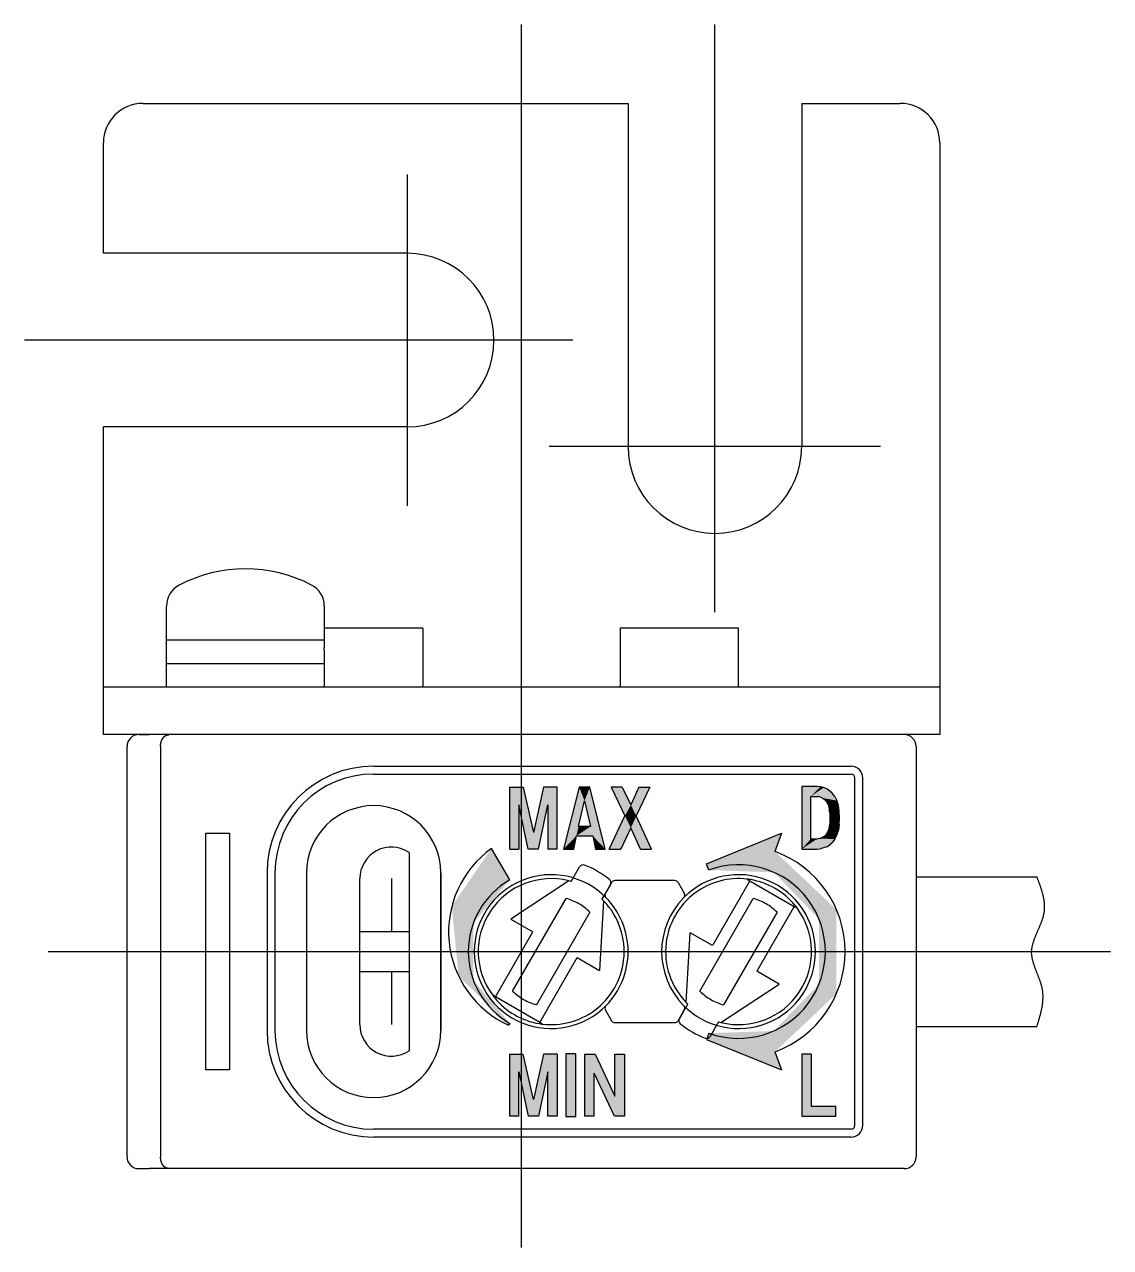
# Model space of a CAD drawing. Extents: x -19 to 102, y -28 to 519.
# Drawn here: x 74.76 to 102.29, y 67.6 to 98.6 of the extents above; entities that cross this region are included whole.
import ezdxf

# ---------------------------------------------------------------- set-up
doc = ezdxf.new("R2010")
doc.units = 0
doc.linetypes.add('CENTER', pattern=[50.8, 31.75, -6.35, 6.35, -6.35])
doc.layers.get('0').update_dxf_attribs({"linetype": 'CONTINUOUS'})
doc.layers.add('CENTER', color=1, linetype='CONTINUOUS')

# ---------------------------------------------------------------- blocks, each defined once
blk = doc.blocks.new('*U12')
at = {"color": 3, "linetype": 'CONTINUOUS'}
for points in [[(86.603, 77.716), (85.596, 76.25), (87.064, 76.919)], [(87.064, 76.919), (85.596, 76.25), (86.14, 75.818)], [(85.596, 76.25), (85.767, 74.48), (86.14, 75.818)], [(86.14, 75.818), (85.767, 74.48), (86.14, 74.382)], [(85.767, 74.48), (87.036, 73.234), (86.14, 74.382)], [(86.14, 74.382), (87.036, 73.234), (87.064, 73.281)]]:
    blk.add_solid(points, dxfattribs=at)
blk = doc.blocks.new('*U13')
at = {"color": 3, "linetype": 'CONTINUOUS', "extrusion": (0, 0, -1)}
for points in [[(-93.956, 78.1), (-93.787, 77.637), (-92.055, 77.323)], [(-93.787, 77.637), (-93.759, 77.11), (-92.055, 77.323)], [(-93.787, 77.637), (-95.343, 76.169), (-93.759, 77.11)], [(-92.055, 77.323), (-93.759, 77.11), (-92.111, 77.167)], [(-93.759, 77.11), (-95.343, 76.169), (-94.904, 75.924)], [(-95.343, 76.169), (-95.343, 74.031), (-94.904, 75.924)], [(-94.904, 75.924), (-95.343, 74.031), (-94.904, 74.276)], [(-94.904, 74.276), (-95.343, 74.031), (-93.759, 73.09)], [(-95.343, 74.031), (-93.787, 72.563), (-93.759, 73.09)], [(-92.111, 73.033), (-93.787, 72.563), (-92.055, 72.877)], [(-92.055, 72.877), (-93.787, 72.563), (-93.956, 72.1)], [(-93.759, 73.09), (-93.787, 72.563), (-92.111, 73.033)]]:
    blk.add_solid(points, dxfattribs=at)
blk = doc.blocks.new('*U14')
at = {"color": 3, "linetype": 'CONTINUOUS'}
for points in [[(94.7, 71.183), (94.7, 72.5), (94.464, 72.5)], [(94.464, 72.5), (94.464, 70.931), (94.7, 71.183)], [(95.332, 71.183), (94.464, 70.931), (95.332, 70.931)], [(94.464, 70.931), (95.332, 71.183), (94.7, 71.183)]]:
    blk.add_solid(points, dxfattribs=at)
blk = doc.blocks.new('*U15')
at = {"color": 3, "linetype": 'CONTINUOUS'}
for points in [[(94.938, 79.277), (94.852, 79.284), (94.464, 79.284)], [(94.464, 79.284), (94.692, 79.032), (94.938, 79.277)], [(94.464, 79.284), (94.464, 77.7), (94.692, 79.032)], [(94.938, 79.277), (94.692, 79.032), (95.02, 79.257)], [(95.02, 79.257), (94.692, 79.032), (95.098, 79.223)], [(95.098, 79.223), (94.692, 79.032), (95.171, 79.177)], [(95.171, 79.177), (94.692, 79.032), (95.24, 79.116)], [(95.24, 79.116), (94.692, 79.032), (95.306, 79.033)], [(94.692, 79.032), (94.464, 77.7), (94.692, 77.951)], [(95.306, 79.033), (94.692, 79.032), (94.844, 79.032)], [(95.306, 79.033), (94.844, 79.032), (94.893, 79.028)], [(95.306, 79.033), (94.893, 79.028), (95.357, 78.929)], [(94.893, 79.028), (94.939, 79.015), (95.357, 78.929)], [(94.939, 79.015), (94.985, 78.994), (95.357, 78.929)], [(94.985, 78.994), (95.03, 78.964), (95.357, 78.929)], [(95.03, 78.964), (95.073, 78.926), (95.357, 78.929)], [(95.357, 78.929), (95.073, 78.926), (95.394, 78.804)], [(95.073, 78.926), (95.111, 78.874), (95.394, 78.804)], [(95.111, 78.874), (95.141, 78.805), (95.394, 78.804)], [(95.141, 78.805), (95.162, 78.718), (95.394, 78.804)], [(95.394, 78.804), (95.162, 78.718), (95.416, 78.658)], [(95.162, 78.718), (95.175, 78.614), (95.416, 78.658)], [(95.416, 78.658), (95.175, 78.614), (95.423, 78.492)], [(95.175, 78.614), (95.179, 78.492), (95.423, 78.492)], [(95.423, 78.492), (95.175, 78.37), (95.416, 78.326)], [(95.179, 78.492), (95.175, 78.37), (95.423, 78.492)], [(95.141, 78.178), (95.111, 78.109), (95.357, 78.055)], [(95.162, 78.265), (95.141, 78.178), (95.394, 78.18)], [(95.394, 78.18), (95.141, 78.178), (95.357, 78.055)], [(95.175, 78.37), (95.162, 78.265), (95.416, 78.326)], [(95.416, 78.326), (95.162, 78.265), (95.394, 78.18)], [(95.306, 77.951), (94.464, 77.7), (95.24, 77.868)], [(94.844, 77.951), (94.464, 77.7), (95.306, 77.951)], [(94.464, 77.7), (94.844, 77.951), (94.692, 77.951)], [(95.24, 77.868), (94.464, 77.7), (95.171, 77.807)], [(94.893, 77.956), (94.844, 77.951), (95.306, 77.951)], [(94.939, 77.968), (94.893, 77.956), (95.306, 77.951)], [(94.985, 77.99), (94.939, 77.968), (95.306, 77.951)], [(95.03, 78.019), (94.985, 77.99), (95.306, 77.951)], [(95.073, 78.058), (95.03, 78.019), (95.357, 78.055)], [(95.357, 78.055), (95.03, 78.019), (95.306, 77.951)], [(95.111, 78.109), (95.073, 78.058), (95.357, 78.055)], [(95.171, 77.807), (94.464, 77.7), (95.097, 77.76)], [(95.097, 77.76), (94.464, 77.7), (95.017, 77.727)], [(95.017, 77.727), (94.464, 77.7), (94.933, 77.707)], [(94.933, 77.707), (94.464, 77.7), (94.844, 77.7)]]:
    blk.add_solid(points, dxfattribs=at)
blk = doc.blocks.new('*U16')
at = {"color": 3, "linetype": 'CONTINUOUS'}
for points in [[(87.064, 72.5), (87.064, 70.931), (87.292, 72.051)], [(87.292, 72.051), (87.406, 72.5), (87.064, 72.5)], [(87.406, 72.5), (87.292, 72.051), (87.665, 71.35)], [(87.917, 72.5), (87.665, 71.35), (88.031, 72.051)], [(88.031, 72.051), (88.267, 72.5), (87.917, 72.5)], [(88.267, 72.5), (88.031, 72.051), (88.267, 70.931)], [(87.292, 72.051), (87.064, 70.931), (87.292, 70.931)], [(87.292, 72.051), (87.528, 70.931), (87.665, 71.35)], [(88.031, 72.051), (87.665, 71.35), (87.795, 70.931)], [(88.031, 72.051), (88.031, 70.931), (88.267, 70.931)], [(87.665, 71.35), (87.528, 70.931), (87.795, 70.931)]]:
    blk.add_solid(points, dxfattribs=at)
blk = doc.blocks.new('*U17')
at = {"color": 3, "linetype": 'CONTINUOUS'}
for points in [[(88.614, 71.716), (88.739, 72.508), (88.488, 72.508)], [(88.614, 71.716), (88.488, 72.508), (88.488, 70.924)], [(88.614, 71.716), (88.739, 70.924), (88.739, 72.508)], [(88.614, 71.716), (88.488, 70.924), (88.739, 70.924)]]:
    blk.add_solid(points, dxfattribs=at)
blk = doc.blocks.new('*U18')
at = {"color": 3, "linetype": 'CONTINUOUS', "extrusion": (0, 0, -1)}
for points in [[(-88.956, 72.5), (-89.2, 72.02), (-88.956, 70.931)], [(-89.2, 72.02), (-88.956, 72.5), (-89.23, 72.5)], [(-89.23, 72.5), (-89.725, 71.434), (-89.2, 72.02)], [(-89.725, 71.434), (-89.725, 72.5), (-89.969, 72.5)], [(-89.969, 72.5), (-89.969, 70.931), (-89.725, 71.434)], [(-89.2, 72.02), (-89.2, 70.931), (-88.956, 70.931)], [(-89.2, 72.02), (-89.725, 71.434), (-89.717, 70.931)], [(-89.725, 71.434), (-89.969, 70.931), (-89.717, 70.931)]]:
    blk.add_solid(points, dxfattribs=at)
blk = doc.blocks.new('*U19')
at = {"color": 3, "linetype": 'CONTINUOUS'}
for points in [[(88.823, 79.269), (88.427, 77.7), (88.96, 78.926)], [(88.96, 78.926), (89.097, 79.269), (88.823, 79.269)], [(89.097, 79.269), (88.96, 78.926), (89.486, 77.7)], [(88.96, 78.926), (88.427, 77.7), (88.808, 78.271)], [(88.96, 78.926), (89.113, 78.271), (89.486, 77.7)], [(88.808, 78.271), (88.427, 77.7), (88.755, 78.035)], [(88.755, 78.035), (89.113, 78.271), (88.808, 78.271)], [(89.113, 78.271), (88.755, 78.035), (89.166, 78.035)], [(89.113, 78.271), (89.166, 78.035), (89.486, 77.7)], [(88.755, 78.035), (88.427, 77.7), (88.686, 77.7)], [(89.166, 78.035), (89.234, 77.7), (89.486, 77.7)]]:
    blk.add_solid(points, dxfattribs=at)
blk = doc.blocks.new('*U20')
at = {"color": 3, "linetype": 'CONTINUOUS', "extrusion": (0, 0, -1)}
for points in [[(-87.064, 79.269), (-87.292, 78.819), (-87.064, 77.7)], [(-87.292, 78.819), (-87.064, 79.269), (-87.406, 79.269)], [(-87.406, 79.269), (-87.665, 78.119), (-87.292, 78.819)], [(-87.917, 79.269), (-88.031, 78.819), (-87.665, 78.119)], [(-88.031, 78.819), (-87.917, 79.269), (-88.267, 79.269)], [(-88.267, 79.269), (-88.267, 77.7), (-88.031, 78.819)], [(-87.292, 78.819), (-87.292, 77.7), (-87.064, 77.7)], [(-87.292, 78.819), (-87.665, 78.119), (-87.528, 77.7)], [(-88.031, 78.819), (-87.795, 77.7), (-87.665, 78.119)], [(-88.031, 78.819), (-88.267, 77.7), (-88.031, 77.7)], [(-87.665, 78.119), (-87.795, 77.7), (-87.528, 77.7)]]:
    blk.add_solid(points, dxfattribs=at)
blk = doc.blocks.new('*U21')
at = {"color": 3, "linetype": 'CONTINUOUS'}
for points in [[(90.135, 78.819), (89.915, 79.269), (89.633, 79.269)], [(89.633, 79.269), (89.983, 78.538), (90.135, 78.819)], [(90.135, 78.819), (90.615, 79.269), (90.333, 79.269)], [(90.615, 79.269), (90.135, 78.819), (90.272, 78.538)], [(90.135, 78.819), (89.983, 78.538), (90.272, 78.538)], [(89.983, 78.538), (89.587, 77.7), (90.135, 78.241)], [(89.983, 78.538), (90.135, 78.241), (90.272, 78.538)], [(90.272, 78.538), (90.135, 78.241), (90.653, 77.7)], [(90.135, 78.241), (89.587, 77.7), (89.876, 77.7)], [(90.135, 78.241), (90.379, 77.7), (90.653, 77.7)]]:
    blk.add_solid(points, dxfattribs=at)

msp = doc.modelspace()

# ---------------------------------------------------------------- linework, layer by layer
at = {"color": 7, "linetype": 'CONTINUOUS'}
for p, q in [((77.764, 96.6), (90.064, 96.6)), ((90.064, 96.6), (90.064, 87.9)), ((94.464, 96.6), (94.464, 87.9)), ((94.464, 96.6), (96.964, 96.6)), ((76.764, 92.8), (76.764, 95.6)), ((97.964, 95.6), (97.964, 81.8)), ((84.464, 92.8), (76.764, 92.8)), ((84.464, 88.4), (76.764, 88.4)), ((76.764, 81.8), (76.764, 88.4)), ((78.364, 83), (78.364, 83.858)), ((82.364, 83.858), (82.364, 83)), ((84.864, 83.3), (82.364, 83.3)), ((84.864, 83.3), (84.864, 81.8)), ((92.864, 83.3), (89.864, 83.3)), ((89.864, 83.3), (89.864, 81.8)), ((92.864, 81.8), (92.864, 83.3)), ((78.364, 82.4), (78.364, 83)), ((78.364, 83), (82.364, 83)), ((82.364, 83), (82.364, 82.8)), ((82.364, 82.732), (82.364, 82.8)), ((82.364, 82.732), (82.364, 82.4)), ((78.364, 82.4), (82.364, 82.4)), ((78.364, 81.8), (78.364, 82.4)), ((82.364, 82.4), (82.364, 81.8)), ((76.764, 80.6), (76.764, 81.8)), ((84.864, 81.8), (76.764, 81.8)), ((89.864, 81.8), (84.864, 81.8)), ((92.864, 81.8), (89.864, 81.8)), ((97.964, 81.8), (92.864, 81.8)), ((97.964, 81.8), (97.964, 80.6)), ((97.964, 80.6), (76.764, 80.6)), ((97.964, 80.6), (76.764, 80.6)), ((77.664, 80.6), (77.927, 80.6)), ((78.424, 80.6), (77.927, 80.6)), ((79.061, 80.6), (78.424, 80.6)), ((96.164, 80.6), (79.061, 80.6)), ((97.064, 80.6), (96.164, 80.6)), ((77.364, 69.9), (77.364, 80.3)), ((78.212, 80.3), (78.212, 69.9)), ((97.364, 80.3), (97.364, 69.9)), ((83.614, 79.8), (95.714, 79.8)), ((83.614, 79.6), (95.714, 79.6)), ((95.814, 70.7), (95.814, 79.5)), ((96.014, 70.7), (96.014, 79.5)), ((87.064, 77.7), (87.064, 79.269)), ((87.064, 79.269), (87.406, 79.269)), ((87.406, 79.269), (87.665, 78.119)), ((87.917, 79.269), (87.665, 78.119)), ((88.267, 79.269), (87.917, 79.269)), ((88.267, 77.7), (88.267, 79.269)), ((88.823, 79.269), (88.427, 77.7)), ((89.097, 79.269), (88.823, 79.269)), ((89.486, 77.7), (89.097, 79.269)), ((89.633, 79.269), (89.983, 78.538)), ((89.915, 79.269), (89.633, 79.269)), ((89.915, 79.269), (90.135, 78.819)), ((90.333, 79.269), (90.135, 78.819)), ((90.615, 79.269), (90.272, 78.538)), ((90.333, 79.269), (90.615, 79.269)), ((94.464, 79.284), (94.464, 77.7)), ((94.852, 79.284), (94.464, 79.284)), ((94.938, 79.277), (94.852, 79.284)), ((95.02, 79.257), (94.938, 79.277)), ((95.098, 79.223), (95.02, 79.257)), ((95.171, 79.177), (95.098, 79.223)), ((95.24, 79.116), (95.171, 79.177)), ((95.306, 79.033), (95.24, 79.116)), ((87.528, 77.7), (87.292, 78.819)), ((87.292, 78.819), (87.292, 77.7)), ((87.795, 77.7), (88.031, 78.819)), ((88.031, 78.819), (88.031, 77.7)), ((88.808, 78.271), (88.96, 78.926)), ((88.96, 78.926), (89.113, 78.271)), ((94.692, 77.951), (94.692, 79.032)), ((94.692, 79.032), (94.844, 79.032)), ((94.844, 79.032), (94.893, 79.028)), ((94.939, 79.015), (94.893, 79.028)), ((94.939, 79.015), (94.985, 78.994)), ((94.985, 78.994), (95.03, 78.964)), ((95.03, 78.964), (95.073, 78.926)), ((95.073, 78.926), (95.111, 78.874)), ((95.111, 78.874), (95.141, 78.805)), ((95.141, 78.805), (95.162, 78.718)), ((95.306, 79.033), (95.357, 78.929)), ((95.394, 78.804), (95.357, 78.929)), ((95.416, 78.658), (95.394, 78.804)), ((89.587, 77.7), (89.983, 78.538)), ((90.653, 77.7), (90.272, 78.538)), ((95.175, 78.614), (95.162, 78.718)), ((95.175, 78.614), (95.179, 78.492)), ((95.179, 78.492), (95.175, 78.37)), ((95.423, 78.492), (95.416, 78.658)), ((95.416, 78.326), (95.423, 78.492)), ((89.113, 78.271), (88.808, 78.271)), ((90.135, 78.241), (89.876, 77.7)), ((90.379, 77.7), (90.135, 78.241)), ((95.111, 78.109), (95.141, 78.178)), ((95.162, 78.265), (95.141, 78.178)), ((95.175, 78.37), (95.162, 78.265)), ((95.357, 78.055), (95.394, 78.18)), ((95.416, 78.326), (95.394, 78.18)), ((79.364, 72.1), (79.364, 78.1)), ((79.364, 78.1), (79.964, 78.1)), ((79.964, 78.1), (79.964, 72.1)), ((88.686, 77.7), (88.755, 78.035)), ((88.755, 78.035), (89.166, 78.035)), ((89.166, 78.035), (89.234, 77.7)), ((92.055, 77.323), (93.956, 78.1)), ((93.956, 78.1), (93.787, 77.637)), ((94.844, 77.951), (94.692, 77.951)), ((94.893, 77.956), (94.844, 77.951)), ((94.939, 77.968), (94.893, 77.956)), ((94.985, 77.99), (94.939, 77.968)), ((95.03, 78.019), (94.985, 77.99)), ((95.073, 78.058), (95.03, 78.019)), ((95.111, 78.109), (95.073, 78.058)), ((95.171, 77.807), (95.24, 77.868)), ((95.306, 77.951), (95.24, 77.868)), ((95.306, 77.951), (95.357, 78.055)), ((84.514, 77.611), (84.514, 75.6)), ((87.064, 76.919), (86.603, 77.716)), ((87.064, 77.7), (87.292, 77.7)), ((87.795, 77.7), (87.528, 77.7)), ((88.267, 77.7), (88.031, 77.7)), ((88.427, 77.7), (88.686, 77.7)), ((89.234, 77.7), (89.486, 77.7)), ((89.587, 77.7), (89.876, 77.7)), ((90.379, 77.7), (90.653, 77.7)), ((94.464, 77.7), (94.844, 77.7)), ((94.844, 77.7), (94.933, 77.707)), ((95.017, 77.727), (94.933, 77.707)), ((95.097, 77.76), (95.017, 77.727)), ((95.097, 77.76), (95.171, 77.807)), ((88.621, 76.879), (88.835, 77.25)), ((92.111, 77.167), (92.055, 77.323)), ((80.914, 77.1), (80.914, 73.1)), ((81.114, 77.1), (81.114, 73.1)), ((81.914, 77.1), (81.914, 73.1)), ((81.914, 77.1), (81.914, 73.1)), ((83.264, 75.6), (83.264, 76.95)), ((84.064, 76.95), (84.064, 75.6)), ((85.314, 77.1), (85.314, 73.1)), ((85.314, 73.1), (85.314, 77.1)), ((88.563, 76.895), (87.088, 75.923)), ((91.247, 76.9), (89.73, 76.9)), ((93.151, 76.897), (92.201, 75.252)), ((93.082, 76.937), (93.151, 76.897)), ((93.151, 76.897), (94.277, 76.247)), ((97.364, 77), (100.425, 77)), ((89.615, 76.8), (89.401, 76.429)), ((89.644, 76.85), (89.491, 76.585)), ((91.334, 76.85), (91.487, 76.585)), ((87.136, 74.101), (88.492, 76.45)), ((89.443, 76.387), (89.34, 74.623)), ((91.882, 74.099), (93.238, 76.448)), ((89.096, 76.101), (87.74, 73.752)), ((93.842, 76.099), (92.486, 73.75)), ((94.277, 76.247), (93.327, 74.602)), ((94.277, 76.247), (94.346, 76.207)), ((87.088, 75.923), (87.651, 75.598)), ((84.064, 75.6), (83.264, 75.6)), ((83.264, 74.6), (83.264, 75.6)), ((84.514, 75.6), (84.064, 75.6)), ((84.514, 75.6), (84.514, 74.6)), ((86.701, 73.953), (87.651, 75.598)), ((91.535, 73.813), (91.638, 75.577)), ((92.201, 75.252), (91.638, 75.577)), ((87.827, 73.303), (88.777, 74.948)), ((88.777, 74.948), (89.34, 74.623)), ((83.264, 74.6), (84.064, 74.6)), ((83.264, 73.25), (83.264, 74.6)), ((84.064, 74.6), (84.514, 74.6)), ((84.064, 74.6), (84.064, 73.25)), ((84.514, 74.6), (84.514, 72.589)), ((93.89, 74.277), (93.327, 74.602)), ((92.414, 73.305), (93.89, 74.277)), ((86.701, 73.953), (86.632, 73.993)), ((87.827, 73.303), (86.701, 73.953)), ((89.491, 73.615), (89.644, 73.35)), ((91.334, 73.35), (91.487, 73.615)), ((91.363, 73.4), (91.577, 73.771)), ((87.064, 73.281), (87.036, 73.234)), ((87.896, 73.263), (87.827, 73.303)), ((89.73, 73.3), (91.247, 73.3)), ((92.356, 73.321), (92.142, 72.95)), ((97.364, 73.2), (100.425, 73.2)), ((92.111, 73.033), (92.055, 72.877)), ((92.055, 72.877), (93.956, 72.1)), ((93.787, 72.563), (93.956, 72.1)), ((87.064, 70.931), (87.064, 72.5)), ((87.064, 72.5), (87.406, 72.5)), ((87.665, 71.35), (87.406, 72.5)), ((87.917, 72.5), (87.665, 71.35)), ((88.267, 72.5), (87.917, 72.5)), ((88.267, 72.5), (88.267, 70.931)), ((88.488, 72.508), (88.488, 70.924)), ((88.739, 72.508), (88.488, 72.508)), ((88.739, 70.924), (88.739, 72.508)), ((88.956, 72.5), (88.956, 70.931)), ((88.956, 72.5), (89.23, 72.5)), ((89.23, 72.5), (89.725, 71.434)), ((89.725, 72.5), (89.969, 72.5)), ((89.725, 71.434), (89.725, 72.5)), ((89.969, 72.5), (89.969, 70.931)), ((94.7, 72.5), (94.464, 72.5)), ((94.464, 72.5), (94.464, 70.931)), ((94.7, 72.5), (94.7, 71.183)), ((79.964, 72.1), (79.364, 72.1)), ((87.292, 72.051), (87.528, 70.931)), ((87.292, 70.931), (87.292, 72.051)), ((88.031, 72.051), (87.795, 70.931)), ((88.031, 70.931), (88.031, 72.051)), ((89.717, 70.931), (89.2, 72.02)), ((89.2, 70.931), (89.2, 72.02)), ((94.7, 71.183), (95.332, 71.183)), ((95.332, 70.931), (95.332, 71.183)), ((87.292, 70.931), (87.064, 70.931)), ((87.795, 70.931), (87.528, 70.931)), ((88.267, 70.931), (88.031, 70.931)), ((88.488, 70.924), (88.739, 70.924)), ((89.2, 70.931), (88.956, 70.931)), ((89.969, 70.931), (89.717, 70.931)), ((94.464, 70.931), (95.332, 70.931)), ((95.714, 70.6), (83.614, 70.6)), ((95.714, 70.4), (83.614, 70.4)), ((77.664, 69.6), (77.927, 69.6)), ((78.424, 69.6), (77.927, 69.6)), ((79.061, 69.6), (78.424, 69.6)), ((96.164, 69.6), (79.061, 69.6)), ((97.064, 69.6), (96.164, 69.6))]:
    msp.add_line(p, q, dxfattribs=at)
at = {"color": 7}
for points in [[(78.212, 80.3, 0), (78.212, 80.302, 0), (78.213, 80.304, 0), (78.213, 80.305, 0), (78.213, 80.307, 0), (78.213, 80.309, 0), (78.213, 80.311, 0), (78.213, 80.313, 0), (78.213, 80.314, 0), (78.214, 80.316, 0), (78.214, 80.318, 0), (78.214, 80.32, 0), (78.214, 80.322, 0), (78.214, 80.324, 0), (78.214, 80.325, 0), (78.215, 80.327, 0), (78.215, 80.329, 0), (78.215, 80.331, 0), (78.215, 80.333, 0), (78.215, 80.335, 0), (78.215, 80.336, 0), (78.216, 80.338, 0), (78.216, 80.34, 0), (78.216, 80.342, 0), (78.216, 80.344, 0), (78.216, 80.345, 0), (78.216, 80.347, 0), (78.217, 80.349, 0), (78.217, 80.351, 0), (78.217, 80.353, 0), (78.217, 80.354, 0), (78.217, 80.356, 0), (78.218, 80.358, 0), (78.218, 80.36, 0), (78.218, 80.362, 0), (78.218, 80.363, 0), (78.219, 80.365, 0), (78.219, 80.367, 0), (78.219, 80.369, 0), (78.219, 80.37, 0), (78.22, 80.372, 0), (78.22, 80.374, 0), (78.22, 80.376, 0), (78.221, 80.377, 0), (78.221, 80.379, 0), (78.221, 80.381, 0), (78.221, 80.383, 0), (78.222, 80.385, 0), (78.222, 80.386, 0), (78.222, 80.388, 0), (78.223, 80.39, 0), (78.223, 80.392, 0), (78.223, 80.394, 0), (78.224, 80.395, 0), (78.224, 80.397, 0), (78.225, 80.399, 0), (78.225, 80.4, 0), (78.225, 80.402, 0), (78.226, 80.404, 0), (78.226, 80.406, 0), (78.227, 80.407, 0), (78.227, 80.409, 0), (78.227, 80.411, 0), (78.228, 80.413, 0), (78.228, 80.414, 0), (78.229, 80.416, 0), (78.229, 80.418, 0), (78.23, 80.42, 0), (78.23, 80.421, 0), (78.231, 80.423, 0), (78.231, 80.425, 0), (78.232, 80.427, 0), (78.232, 80.428, 0), (78.233, 80.43, 0), (78.234, 80.432, 0), (78.234, 80.433, 0), (78.235, 80.435, 0), (78.235, 80.437, 0), (78.236, 80.438, 0), (78.237, 80.44, 0), (78.237, 80.442, 0), (78.238, 80.444, 0), (78.239, 80.445, 0), (78.239, 80.447, 0), (78.24, 80.448, 0), (78.24, 80.45, 0), (78.241, 80.452, 0), (78.242, 80.454, 0), (78.243, 80.455, 0), (78.243, 80.457, 0), (78.244, 80.459, 0), (78.245, 80.46, 0), (78.246, 80.462, 0), (78.246, 80.463, 0), (78.247, 80.465, 0), (78.248, 80.467, 0), (78.249, 80.468, 0), (78.249, 80.47, 0), (78.25, 80.472, 0), (78.251, 80.473, 0), (78.252, 80.475, 0), (78.253, 80.476, 0), (78.254, 80.478, 0), (78.254, 80.48, 0), (78.255, 80.481, 0), (78.256, 80.483, 0), (78.257, 80.484, 0), (78.258, 80.486, 0), (78.259, 80.488, 0), (78.26, 80.489, 0), (78.261, 80.491, 0), (78.262, 80.492, 0), (78.263, 80.494, 0), (78.263, 80.496, 0), (78.264, 80.497, 0), (78.265, 80.499, 0), (78.266, 80.5, 0), (78.267, 80.502, 0), (78.268, 80.503, 0), (78.269, 80.505, 0), (78.27, 80.506, 0), (78.271, 80.508, 0), (78.272, 80.509, 0), (78.273, 80.511, 0), (78.275, 80.512, 0), (78.276, 80.514, 0), (78.277, 80.515, 0), (78.278, 80.517, 0), (78.279, 80.518, 0), (78.28, 80.52, 0), (78.281, 80.521, 0), (78.282, 80.523, 0), (78.283, 80.524, 0), (78.284, 80.526, 0), (78.286, 80.527, 0), (78.287, 80.529, 0), (78.288, 80.53, 0), (78.289, 80.531, 0), (78.29, 80.533, 0), (78.291, 80.534, 0), (78.293, 80.536, 0), (78.294, 80.537, 0), (78.295, 80.538, 0), (78.296, 80.54, 0), (78.298, 80.541, 0), (78.299, 80.543, 0), (78.3, 80.544, 0), (78.302, 80.545, 0), (78.303, 80.546, 0), (78.304, 80.548, 0), (78.305, 80.549, 0), (78.307, 80.55, 0), (78.308, 80.552, 0), (78.309, 80.553, 0), (78.311, 80.554, 0), (78.312, 80.555, 0), (78.313, 80.556, 0), (78.315, 80.558, 0), (78.316, 80.559, 0), (78.317, 80.56, 0), (78.319, 80.561, 0), (78.32, 80.562, 0), (78.322, 80.563, 0), (78.323, 80.564, 0), (78.325, 80.566, 0), (78.326, 80.567, 0), (78.328, 80.568, 0), (78.329, 80.569, 0), (78.331, 80.57, 0), (78.332, 80.571, 0), (78.334, 80.572, 0), (78.335, 80.573, 0), (78.337, 80.573, 0), (78.338, 80.574, 0), (78.34, 80.575, 0), (78.341, 80.576, 0), (78.343, 80.577, 0), (78.344, 80.578, 0), (78.346, 80.579, 0), (78.347, 80.579, 0), (78.349, 80.58, 0), (78.351, 80.581, 0), (78.352, 80.582, 0), (78.354, 80.582, 0), (78.356, 80.583, 0), (78.357, 80.584, 0), (78.359, 80.584, 0), (78.361, 80.585, 0), (78.362, 80.585, 0), (78.364, 80.586, 0), (78.366, 80.587, 0), (78.367, 80.587, 0), (78.369, 80.588, 0), (78.371, 80.588, 0), (78.373, 80.589, 0), (78.374, 80.589, 0), (78.376, 80.59, 0), (78.378, 80.59, 0), (78.379, 80.591, 0), (78.381, 80.591, 0), (78.383, 80.592, 0), (78.385, 80.592, 0), (78.387, 80.593, 0), (78.388, 80.593, 0), (78.39, 80.593, 0), (78.392, 80.594, 0), (78.394, 80.594, 0), (78.395, 80.594, 0), (78.397, 80.595, 0), (78.399, 80.595, 0), (78.401, 80.596, 0), (78.403, 80.596, 0), (78.404, 80.596, 0), (78.406, 80.597, 0), (78.408, 80.597, 0), (78.41, 80.597, 0), (78.412, 80.598, 0), (78.413, 80.598, 0), (78.415, 80.598, 0), (78.417, 80.599, 0), (78.419, 80.599, 0), (78.421, 80.599, 0), (78.423, 80.6, 0), (78.424, 80.6, 0)], [(78.424, 69.6, 0), (78.423, 69.6, 0), (78.421, 69.601, 0), (78.419, 69.601, 0), (78.417, 69.601, 0), (78.415, 69.602, 0), (78.413, 69.602, 0), (78.412, 69.602, 0), (78.41, 69.603, 0), (78.408, 69.603, 0), (78.406, 69.603, 0), (78.404, 69.604, 0), (78.403, 69.604, 0), (78.401, 69.604, 0), (78.399, 69.605, 0), (78.397, 69.605, 0), (78.395, 69.606, 0), (78.394, 69.606, 0), (78.392, 69.606, 0), (78.39, 69.607, 0), (78.388, 69.607, 0), (78.387, 69.608, 0), (78.385, 69.608, 0), (78.383, 69.608, 0), (78.381, 69.609, 0), (78.379, 69.609, 0), (78.378, 69.61, 0), (78.376, 69.61, 0), (78.374, 69.611, 0), (78.373, 69.611, 0), (78.371, 69.612, 0), (78.369, 69.612, 0), (78.367, 69.613, 0), (78.366, 69.613, 0), (78.364, 69.614, 0), (78.362, 69.615, 0), (78.361, 69.615, 0), (78.359, 69.616, 0), (78.357, 69.616, 0), (78.356, 69.617, 0), (78.354, 69.618, 0), (78.352, 69.618, 0), (78.351, 69.619, 0), (78.349, 69.62, 0), (78.347, 69.621, 0), (78.346, 69.621, 0), (78.344, 69.622, 0), (78.343, 69.623, 0), (78.341, 69.624, 0), (78.34, 69.625, 0), (78.338, 69.626, 0), (78.337, 69.627, 0), (78.335, 69.627, 0), (78.334, 69.628, 0), (78.332, 69.629, 0), (78.331, 69.63, 0), (78.329, 69.631, 0), (78.328, 69.632, 0), (78.326, 69.633, 0), (78.325, 69.635, 0), (78.323, 69.635, 0), (78.322, 69.637, 0), (78.32, 69.638, 0), (78.319, 69.639, 0), (78.317, 69.64, 0), (78.316, 69.641, 0), (78.315, 69.642, 0), (78.313, 69.644, 0), (78.312, 69.645, 0), (78.311, 69.646, 0), (78.309, 69.647, 0), (78.308, 69.648, 0), (78.307, 69.65, 0), (78.305, 69.651, 0), (78.304, 69.652, 0), (78.303, 69.653, 0), (78.302, 69.655, 0), (78.3, 69.656, 0), (78.299, 69.657, 0), (78.298, 69.659, 0), (78.296, 69.66, 0), (78.295, 69.662, 0), (78.294, 69.663, 0), (78.293, 69.664, 0), (78.291, 69.666, 0), (78.29, 69.667, 0), (78.289, 69.668, 0), (78.288, 69.67, 0), (78.287, 69.671, 0), (78.286, 69.673, 0), (78.284, 69.674, 0), (78.283, 69.676, 0), (78.282, 69.677, 0), (78.281, 69.679, 0), (78.28, 69.68, 0), (78.279, 69.682, 0), (78.278, 69.683, 0), (78.277, 69.685, 0), (78.276, 69.686, 0), (78.275, 69.688, 0), (78.273, 69.689, 0), (78.272, 69.691, 0), (78.271, 69.692, 0), (78.27, 69.694, 0), (78.269, 69.695, 0), (78.268, 69.697, 0), (78.267, 69.698, 0), (78.266, 69.7, 0), (78.265, 69.701, 0), (78.264, 69.703, 0), (78.263, 69.704, 0), (78.263, 69.706, 0), (78.262, 69.708, 0), (78.261, 69.709, 0), (78.26, 69.711, 0), (78.259, 69.712, 0), (78.258, 69.714, 0), (78.257, 69.716, 0), (78.256, 69.717, 0), (78.255, 69.719, 0), (78.254, 69.72, 0), (78.254, 69.722, 0), (78.253, 69.724, 0), (78.252, 69.725, 0), (78.251, 69.727, 0), (78.25, 69.728, 0), (78.249, 69.73, 0), (78.249, 69.732, 0), (78.248, 69.733, 0), (78.247, 69.735, 0), (78.246, 69.737, 0), (78.246, 69.738, 0), (78.245, 69.74, 0), (78.244, 69.742, 0), (78.243, 69.743, 0), (78.243, 69.745, 0), (78.242, 69.746, 0), (78.241, 69.748, 0), (78.24, 69.75, 0), (78.24, 69.751, 0), (78.239, 69.753, 0), (78.239, 69.755, 0), (78.238, 69.757, 0), (78.237, 69.758, 0), (78.237, 69.76, 0), (78.236, 69.762, 0), (78.235, 69.763, 0), (78.235, 69.765, 0), (78.234, 69.767, 0), (78.234, 69.768, 0), (78.233, 69.77, 0), (78.232, 69.772, 0), (78.232, 69.773, 0), (78.231, 69.775, 0), (78.231, 69.777, 0), (78.23, 69.779, 0), (78.23, 69.78, 0), (78.229, 69.782, 0), (78.229, 69.784, 0), (78.228, 69.786, 0), (78.228, 69.787, 0), (78.227, 69.789, 0), (78.227, 69.791, 0), (78.227, 69.793, 0), (78.226, 69.794, 0), (78.226, 69.796, 0), (78.225, 69.798, 0), (78.225, 69.799, 0), (78.225, 69.801, 0), (78.224, 69.803, 0), (78.224, 69.805, 0), (78.223, 69.806, 0), (78.223, 69.808, 0), (78.223, 69.81, 0), (78.222, 69.812, 0), (78.222, 69.814, 0), (78.222, 69.815, 0), (78.221, 69.817, 0), (78.221, 69.819, 0), (78.221, 69.821, 0), (78.221, 69.823, 0), (78.22, 69.824, 0), (78.22, 69.826, 0), (78.22, 69.828, 0), (78.219, 69.83, 0), (78.219, 69.831, 0), (78.219, 69.833, 0), (78.219, 69.835, 0), (78.218, 69.837, 0), (78.218, 69.838, 0), (78.218, 69.84, 0), (78.218, 69.842, 0), (78.217, 69.844, 0), (78.217, 69.846, 0), (78.217, 69.847, 0), (78.217, 69.849, 0), (78.217, 69.851, 0), (78.216, 69.853, 0), (78.216, 69.855, 0), (78.216, 69.856, 0), (78.216, 69.858, 0), (78.216, 69.86, 0), (78.216, 69.862, 0), (78.215, 69.864, 0), (78.215, 69.865, 0), (78.215, 69.867, 0), (78.215, 69.869, 0), (78.215, 69.871, 0), (78.215, 69.873, 0), (78.214, 69.875, 0), (78.214, 69.876, 0), (78.214, 69.878, 0), (78.214, 69.88, 0), (78.214, 69.882, 0), (78.214, 69.884, 0), (78.213, 69.885, 0), (78.213, 69.887, 0), (78.213, 69.889, 0), (78.213, 69.891, 0), (78.213, 69.893, 0), (78.213, 69.895, 0), (78.213, 69.896, 0), (78.212, 69.898, 0), (78.212, 69.9, 0)]]:
    msp.add_polyline3d(points, dxfattribs=at)
at = {"color": 3}
msp.add_polyline3d([(100.425, 73.2, 0), (100.43, 73.218, 0), (100.436, 73.235, 0), (100.441, 73.252, 0), (100.447, 73.27, 0), (100.452, 73.287, 0), (100.457, 73.305, 0), (100.463, 73.322, 0), (100.468, 73.34, 0), (100.473, 73.357, 0), (100.478, 73.375, 0), (100.483, 73.392, 0), (100.488, 73.41, 0), (100.493, 73.427, 0), (100.498, 73.445, 0), (100.503, 73.462, 0), (100.508, 73.479, 0), (100.513, 73.497, 0), (100.517, 73.514, 0), (100.522, 73.532, 0), (100.526, 73.549, 0), (100.53, 73.567, 0), (100.534, 73.584, 0), (100.538, 73.601, 0), (100.542, 73.619, 0), (100.546, 73.636, 0), (100.549, 73.654, 0), (100.553, 73.671, 0), (100.556, 73.688, 0), (100.559, 73.706, 0), (100.562, 73.723, 0), (100.565, 73.74, 0), (100.567, 73.758, 0), (100.57, 73.775, 0), (100.572, 73.793, 0), (100.574, 73.81, 0), (100.576, 73.827, 0), (100.577, 73.845, 0), (100.578, 73.862, 0), (100.58, 73.879, 0), (100.58, 73.897, 0), (100.581, 73.914, 0), (100.582, 73.931, 0), (100.582, 73.948, 0), (100.582, 73.966, 0), (100.581, 73.983, 0), (100.581, 74, 0), (100.58, 74.017, 0), (100.579, 74.035, 0), (100.577, 74.052, 0), (100.576, 74.069, 0), (100.574, 74.086, 0), (100.572, 74.103, 0), (100.569, 74.121, 0), (100.566, 74.138, 0), (100.563, 74.155, 0), (100.56, 74.172, 0), (100.556, 74.189, 0), (100.552, 74.206, 0), (100.547, 74.223, 0), (100.543, 74.24, 0), (100.538, 74.258, 0), (100.533, 74.275, 0), (100.528, 74.292, 0), (100.523, 74.309, 0), (100.517, 74.326, 0), (100.511, 74.343, 0), (100.506, 74.36, 0), (100.5, 74.377, 0), (100.493, 74.394, 0), (100.487, 74.411, 0), (100.481, 74.428, 0), (100.474, 74.445, 0), (100.468, 74.462, 0), (100.461, 74.479, 0), (100.455, 74.496, 0), (100.448, 74.513, 0), (100.441, 74.53, 0), (100.435, 74.547, 0), (100.428, 74.564, 0), (100.421, 74.581, 0), (100.415, 74.597, 0), (100.408, 74.614, 0), (100.401, 74.631, 0), (100.395, 74.648, 0), (100.389, 74.665, 0), (100.382, 74.682, 0), (100.376, 74.699, 0), (100.37, 74.715, 0), (100.364, 74.732, 0), (100.358, 74.749, 0), (100.353, 74.766, 0), (100.347, 74.783, 0), (100.342, 74.8, 0), (100.337, 74.816, 0), (100.332, 74.833, 0), (100.327, 74.85, 0), (100.323, 74.867, 0), (100.318, 74.883, 0), (100.314, 74.9, 0), (100.311, 74.917, 0), (100.307, 74.934, 0), (100.304, 74.951, 0), (100.302, 74.967, 0), (100.299, 74.984, 0), (100.297, 75.001, 0), (100.295, 75.017, 0), (100.294, 75.034, 0), (100.293, 75.051, 0), (100.292, 75.067, 0), (100.292, 75.084, 0), (100.292, 75.101, 0), (100.293, 75.118, 0), (100.294, 75.134, 0), (100.295, 75.151, 0), (100.297, 75.168, 0), (100.299, 75.184, 0), (100.302, 75.201, 0), (100.305, 75.218, 0), (100.308, 75.234, 0), (100.312, 75.251, 0), (100.315, 75.268, 0), (100.32, 75.284, 0), (100.324, 75.301, 0), (100.329, 75.318, 0), (100.334, 75.334, 0), (100.339, 75.351, 0), (100.344, 75.368, 0), (100.35, 75.384, 0), (100.356, 75.401, 0), (100.362, 75.418, 0), (100.368, 75.434, 0), (100.375, 75.451, 0), (100.381, 75.468, 0), (100.388, 75.484, 0), (100.395, 75.501, 0), (100.402, 75.517, 0), (100.409, 75.534, 0), (100.416, 75.551, 0), (100.423, 75.567, 0), (100.43, 75.584, 0), (100.437, 75.601, 0), (100.445, 75.618, 0), (100.452, 75.634, 0), (100.459, 75.651, 0), (100.467, 75.668, 0), (100.474, 75.684, 0), (100.481, 75.701, 0), (100.489, 75.718, 0), (100.496, 75.734, 0), (100.503, 75.751, 0), (100.51, 75.768, 0), (100.517, 75.785, 0), (100.524, 75.801, 0), (100.53, 75.818, 0), (100.537, 75.835, 0), (100.543, 75.852, 0), (100.55, 75.868, 0), (100.556, 75.885, 0), (100.562, 75.902, 0), (100.567, 75.919, 0), (100.573, 75.936, 0), (100.578, 75.953, 0), (100.583, 75.969, 0), (100.588, 75.986, 0), (100.592, 76.003, 0), (100.596, 76.02, 0), (100.6, 76.037, 0), (100.604, 76.054, 0), (100.607, 76.071, 0), (100.61, 76.088, 0), (100.612, 76.105, 0), (100.615, 76.122, 0), (100.617, 76.139, 0), (100.618, 76.156, 0), (100.619, 76.173, 0), (100.62, 76.19, 0), (100.621, 76.207, 0), (100.621, 76.224, 0), (100.621, 76.241, 0), (100.621, 76.258, 0), (100.62, 76.275, 0), (100.619, 76.292, 0), (100.618, 76.309, 0), (100.617, 76.326, 0), (100.615, 76.344, 0), (100.613, 76.361, 0), (100.611, 76.378, 0), (100.609, 76.395, 0), (100.606, 76.412, 0), (100.603, 76.43, 0), (100.6, 76.447, 0), (100.597, 76.464, 0), (100.593, 76.481, 0), (100.589, 76.498, 0), (100.586, 76.516, 0), (100.581, 76.533, 0), (100.577, 76.55, 0), (100.573, 76.567, 0), (100.568, 76.585, 0), (100.563, 76.602, 0), (100.558, 76.619, 0), (100.553, 76.636, 0), (100.548, 76.654, 0), (100.543, 76.671, 0), (100.537, 76.688, 0), (100.532, 76.706, 0), (100.526, 76.723, 0), (100.52, 76.74, 0), (100.514, 76.757, 0), (100.508, 76.775, 0), (100.502, 76.792, 0), (100.496, 76.809, 0), (100.49, 76.827, 0), (100.484, 76.844, 0), (100.477, 76.861, 0), (100.471, 76.879, 0), (100.464, 76.896, 0), (100.458, 76.913, 0), (100.451, 76.931, 0), (100.445, 76.948, 0), (100.438, 76.965, 0), (100.431, 76.983, 0), (100.425, 77, 0)], dxfattribs=at)
at = {"color": 7, "linetype": 'CONTINUOUS'}
for centre, radius, start, end in [((77.764, 95.6), 1, 90, 180), ((96.964, 95.6), 1, 0, 90), ((84.464, 90.6), 2.2, 270, 90), ((92.264, 87.9), 2.2, 180, 0), ((80.364, 81.167), 3.633, 62.5136, 117.4864), ((78.964, 83.858), 0.6, 117.4864, 180), ((81.764, 83.858), 0.6, 0, 62.5136), ((77.664, 80.3), 0.3, 90, 180), ((97.064, 80.3), 0.3, 0, 90), ((83.614, 77.1), 2.7, 90, 180), ((95.714, 79.5), 0.3, 0, 90), ((83.614, 77.1), 2.5, 90, 180), ((95.714, 79.5), 0.1, 0, 90), ((83.614, 77.1), 1.7, 0, 180), ((83.614, 77.1), 1.7, 0, 180), ((84.064, 76.95), 0.8, 55.7711, 180), ((88.114, 75.6), 2.6, 125.5177, 245.5177), ((92.864, 75.1), 2.7, 290, 70), ((88.922, 77.2), 0.1, 68.949, 150), ((88.114, 75.1), 2.35, 51.051, 68.949), ((92.864, 75.1), 2.2, 250, 110), ((88.114, 75.1), 2.1, 120, 240), ((88.114, 75.1), 1.95, 44.4373, 315.5627), ((88.114, 75.1), 1.85, 75.9304, 216.7685), ((88.114, 75.1), 1.85, 74.078, 75.9304), ((89.528, 76.85), 0.1, 330, 51.051), ((89.73, 76.8), 0.1, 90, 150), ((91.247, 76.8), 0.1, 30, 90), ((92.864, 75.1), 1.95, 224.4373, 135.5627), ((92.864, 75.1), 1.85, 83.2315, 126.7685), ((92.864, 75.1), 1.85, 80.57, 83.2315), ((92.864, 75.1), 1.85, 39.43, 80.57), ((89.577, 76.535), 0.1, 150, 180), ((92.864, 75.1), 1.85, 126.7685, 173.2315), ((91.4, 76.535), 0.1, 315.5627, 30), ((88.115, 75.101), 1.4, 59.9739, 74.4013), ((88.116, 75.101), 1.4, 45.5987, 60.0261), ((88.114, 75.1), 1.85, 44.0696, 45.922), ((88.114, 75.1), 1.85, 353.2315, 44.0696), ((89.577, 76.535), 0.1, 180, 224.4373), ((88.114, 75.1), 1.95, 0, 44.4373), ((92.864, 75.1), 1.95, 135.5627, 224.4373), ((92.861, 75.099), 1.4, 59.9739, 74.4013), ((92.862, 75.099), 1.4, 45.5987, 60.0261), ((92.864, 75.1), 1.85, 36.7685, 39.43), ((92.864, 75.1), 1.85, 255.9304, 36.7685), ((88.114, 75.1), 1.95, 315.5627, 0), ((92.864, 75.1), 1.85, 173.2315, 224.0696), ((88.114, 75.1), 1.85, 306.7685, 353.2315), ((88.115, 75.101), 1.4, 225.5987, 240.0261), ((92.861, 75.099), 1.4, 225.5987, 240.0261), ((88.114, 75.1), 1.85, 216.7685, 219.43), ((88.114, 75.1), 1.85, 219.43, 260.57), ((88.116, 75.101), 1.4, 239.9739, 254.4013), ((92.864, 75.1), 1.85, 224.0696, 225.922), ((92.862, 75.099), 1.4, 239.9739, 254.4013), ((88.114, 75.1), 1.85, 263.2315, 306.7685), ((89.577, 73.665), 0.1, 135.5627, 180), ((89.577, 73.665), 0.1, 180, 210), ((91.4, 73.665), 0.1, 330, 44.4373), ((84.064, 73.25), 0.8, 180, 304.2289), ((88.114, 75.1), 1.85, 260.57, 263.2315), ((89.73, 73.4), 0.1, 210, 270), ((91.247, 73.4), 0.1, 270, 330), ((91.449, 73.35), 0.1, 150, 231.051), ((92.864, 75.1), 2.35, 231.051, 248.949), ((92.864, 75.1), 1.85, 254.078, 255.9304), ((83.614, 73.1), 2.7, 180, 270), ((83.614, 73.1), 2.5, 180, 270), ((83.614, 73.1), 1.7, 180, 0), ((83.614, 73.1), 1.7, 180, 0), ((92.056, 73), 0.1, 248.949, 330), ((95.714, 70.7), 0.3, 270, 0), ((95.714, 70.7), 0.1, 270, 0), ((77.664, 69.9), 0.3, 180, 270), ((97.064, 69.9), 0.3, 270, 0)]:
    msp.add_arc(centre, radius, start, end, dxfattribs=at)
at = {"layer": 'CENTER', "color": 1, "linetype": 'CENTER'}
for p, q in [((87.364, 67.6), (87.364, 98.6)), ((92.264, 83.7), (92.264, 98.6)), ((84.464, 94.8), (84.464, 86.4)), ((88.664, 90.6), (74.764, 90.6)), ((96.464, 87.9), (88.064, 87.9)), ((75.364, 75.1), (102.292, 75.1))]:
    msp.add_line(p, q, dxfattribs=at)

# ---------------------------------------------------------------- block references
at = {"color": 3, "linetype": 'CONTINUOUS'}
for name in ['*U20', '*U19', '*U21', '*U15', '*U13', '*U12', '*U16', '*U17', '*U18', '*U14']:
    msp.add_blockref(name, (0, 0), dxfattribs=at)

doc.saveas('drawing.dxf')
